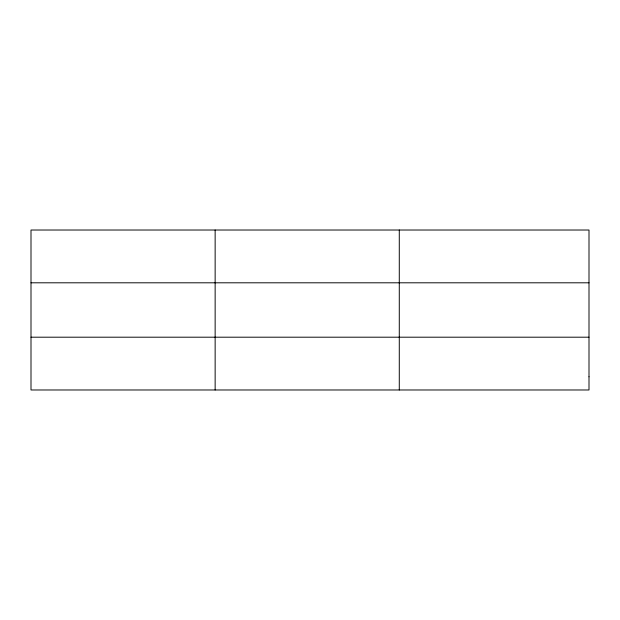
<?xml version="1.0" encoding="UTF-8"?>
<svg xmlns="http://www.w3.org/2000/svg" width="620" height="620" viewBox="0 0 620 620"><rect width="100%" height="100%" fill="white"/><g stroke="black" fill="none" stroke-linecap="round" stroke-linejoin="round"><path stroke-width="0.93" d="M215.14 389.98L215.14 230.02M399.28 389.98L399.28 230.02M31 282.805L589 282.805M31 337.195L589 337.195M589 376.782L589 389.98L31 389.98L31 230.02L589 230.02L589 376.782"/></g></svg>
